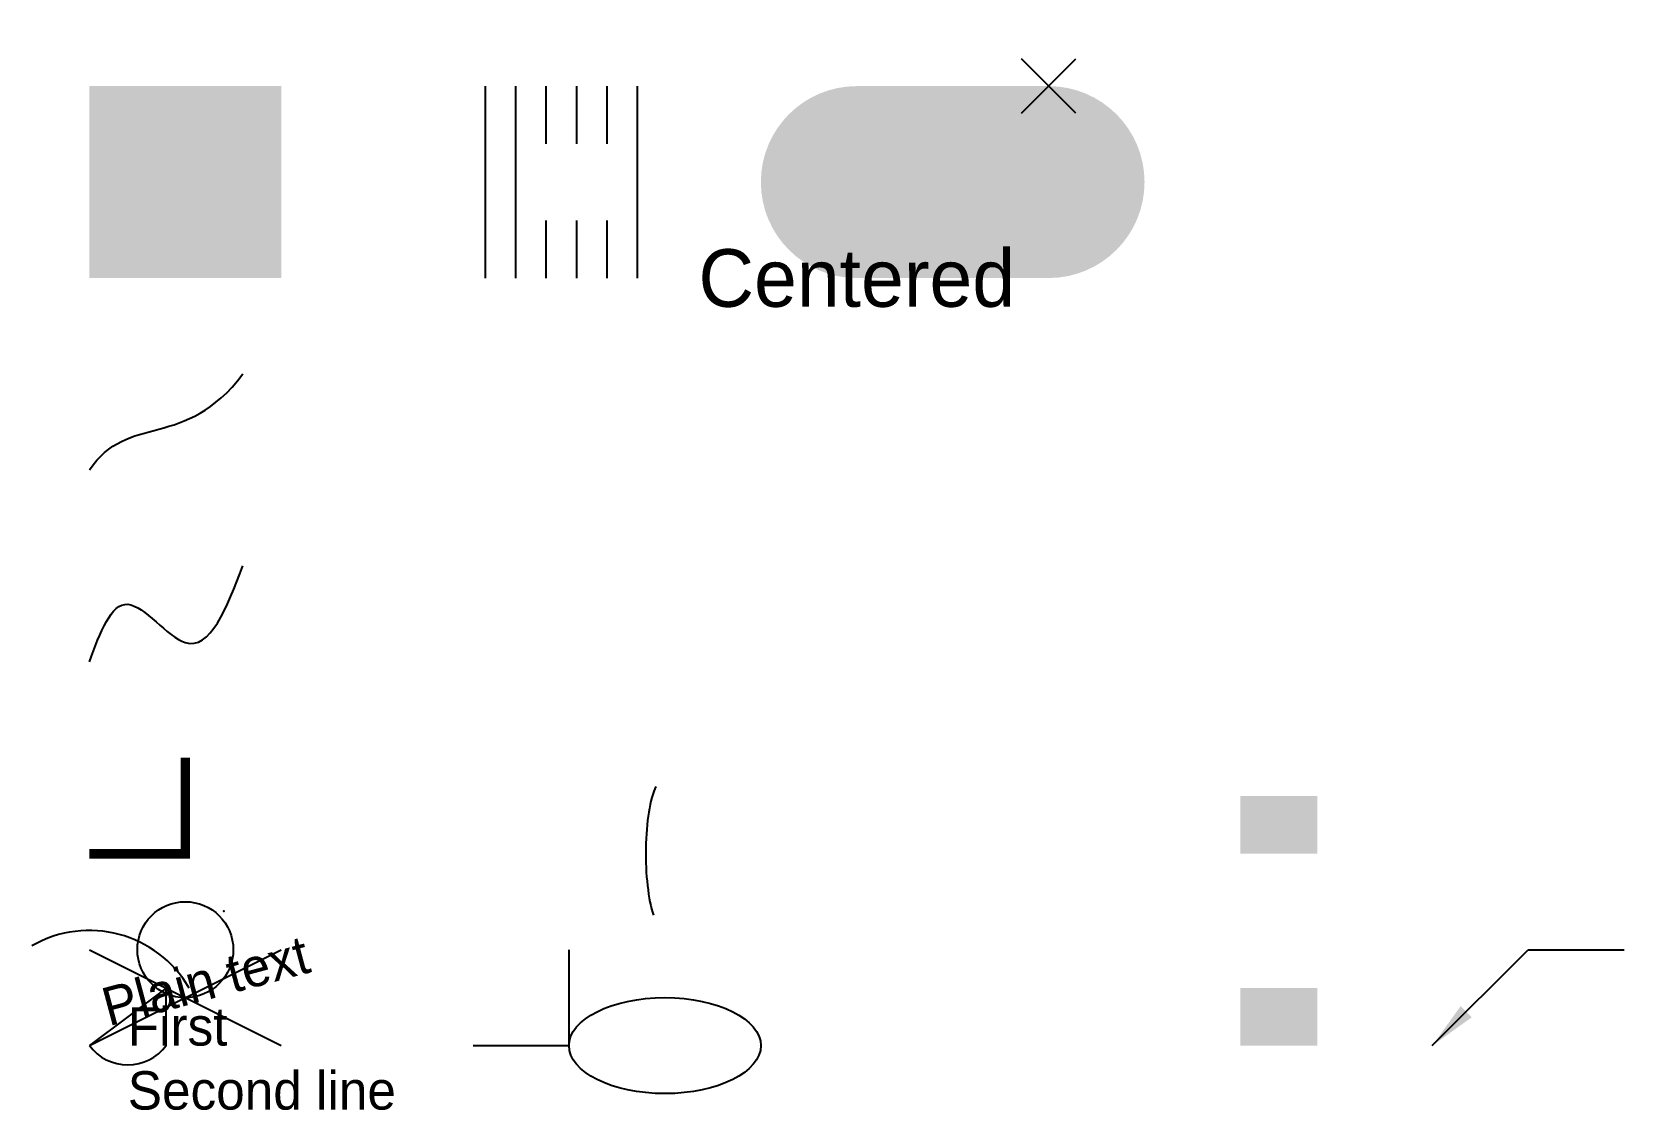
# Model space of a CAD drawing. Header units: millimetres. Extents: x -3 to 80, y -3.4 to 52.8.
import ezdxf
from ezdxf.enums import TextEntityAlignment as Align

# ---------------------------------------------------------------- set-up
doc = ezdxf.new("R2010")
doc.units = ezdxf.units.MM
doc.layers.add('A', color=3, linetype='Continuous')
doc.layers.add('B', color=7, linetype='Continuous')
doc.dimstyles.get("Standard").update_dxf_attribs({"dimtxt": 2.5, "dimasz": 2.5, "dimexe": 1.25, "dimexo": 0.625, "dimtad": 1, "dimcen": 2.5, "dimazin": 3, "dimtfac": 1, "dimtmove": 0, "dimatfit": 3})

# ---------------------------------------------------------------- blocks, each defined once
blk = doc.blocks.new('MARK')
for p, q in [((0, -1), (0, 1)), ((-1, 0), (1, 0))]:
    blk.add_line(p, q)

msp = doc.modelspace()

# ---------------------------------------------------------------- hatches: boundary and pattern name
msp.add_hatch(color=2).paths.add_polyline_path([(0, 40), (10, 40), (10, 50), (0, 50)])
h = msp.add_hatch()
h.set_pattern_fill('ANSI31', scale=0.5, angle=45)
h.paths.add_polyline_path([(20, 40), (30, 40), (30, 50), (20, 50)])
h.paths.add_polyline_path([(23, 43), (27, 43), (27, 47), (23, 47)])
h = msp.add_hatch(color=3)
edge = h.paths.add_edge_path()
edge.add_line((40, 40), (50, 40))
edge.add_arc((50, 45), 5, 270, 90)
edge.add_line((50, 50), (40, 50))
edge.add_arc((40, 45), 5, 90, 270)

# ---------------------------------------------------------------- linework, layer by layer
at = {"const_width": 0.5}
msp.add_lwpolyline([(0, 10), (5, 10), (5, 15)], dxfattribs=at)
msp.add_lwpolyline([(20, 0), (25, 0), (25, 5)])
msp.add_lwpolyline([(0, 0, 0.5), (4, 0), (4, 3)], format="xyb", close=True)
msp.add_circle((5, 5), 2.5)
msp.add_arc((0, 0), 6, 30, 120)
msp.add_ellipse((30, 10), major_axis=(0, 4), ratio=0.25, start_param=0.5, end_param=2.5)
msp.add_ellipse((30, 0), major_axis=(5, 0), ratio=0.5)
msp.add_open_spline([(0, 30), (2, 33), (5, 31), (8, 35)], degree=3)
msp.add_spline([(0, 20), (2, 23), (5, 21), (8, 25)], degree=3)
msp.add_point((7, 7))
msp.add_solid([(60, 0), (64, 0), (60, 3), (64, 3)])
msp.add_trace([(60, 10), (64, 10), (60, 13), (64, 13)])
at = {"layer": 'A'}
msp.add_line((0, 0), (10, 5), dxfattribs=at)
at = {"layer": 'B', "color": 1}
msp.add_line((0, 5), (10, 0), dxfattribs=at)

# ---------------------------------------------------------------- block references
at = {"xscale": 2, "yscale": 2, "rotation": 45}
msp.add_blockref('MARK', (50, 50), dxfattribs=at)

# ---------------------------------------------------------------- texts
msp.add_text('Centered', height=3).set_placement((40, 40), align=Align.MIDDLE_CENTER)
msp.add_text('Plain text', height=2, rotation=15).set_placement((1, 1))
at = {"insert": (2, 2), "char_height": 2, "width": 30, "attachment_point": 1}
msp.add_mtext('First\\PSecond line', dxfattribs=at)

# ---------------------------------------------------------------- leaders
msp.add_leader([(70, 0), (75, 5), (80, 5)], dimstyle='Standard')

doc.saveas('drawing.dxf')
